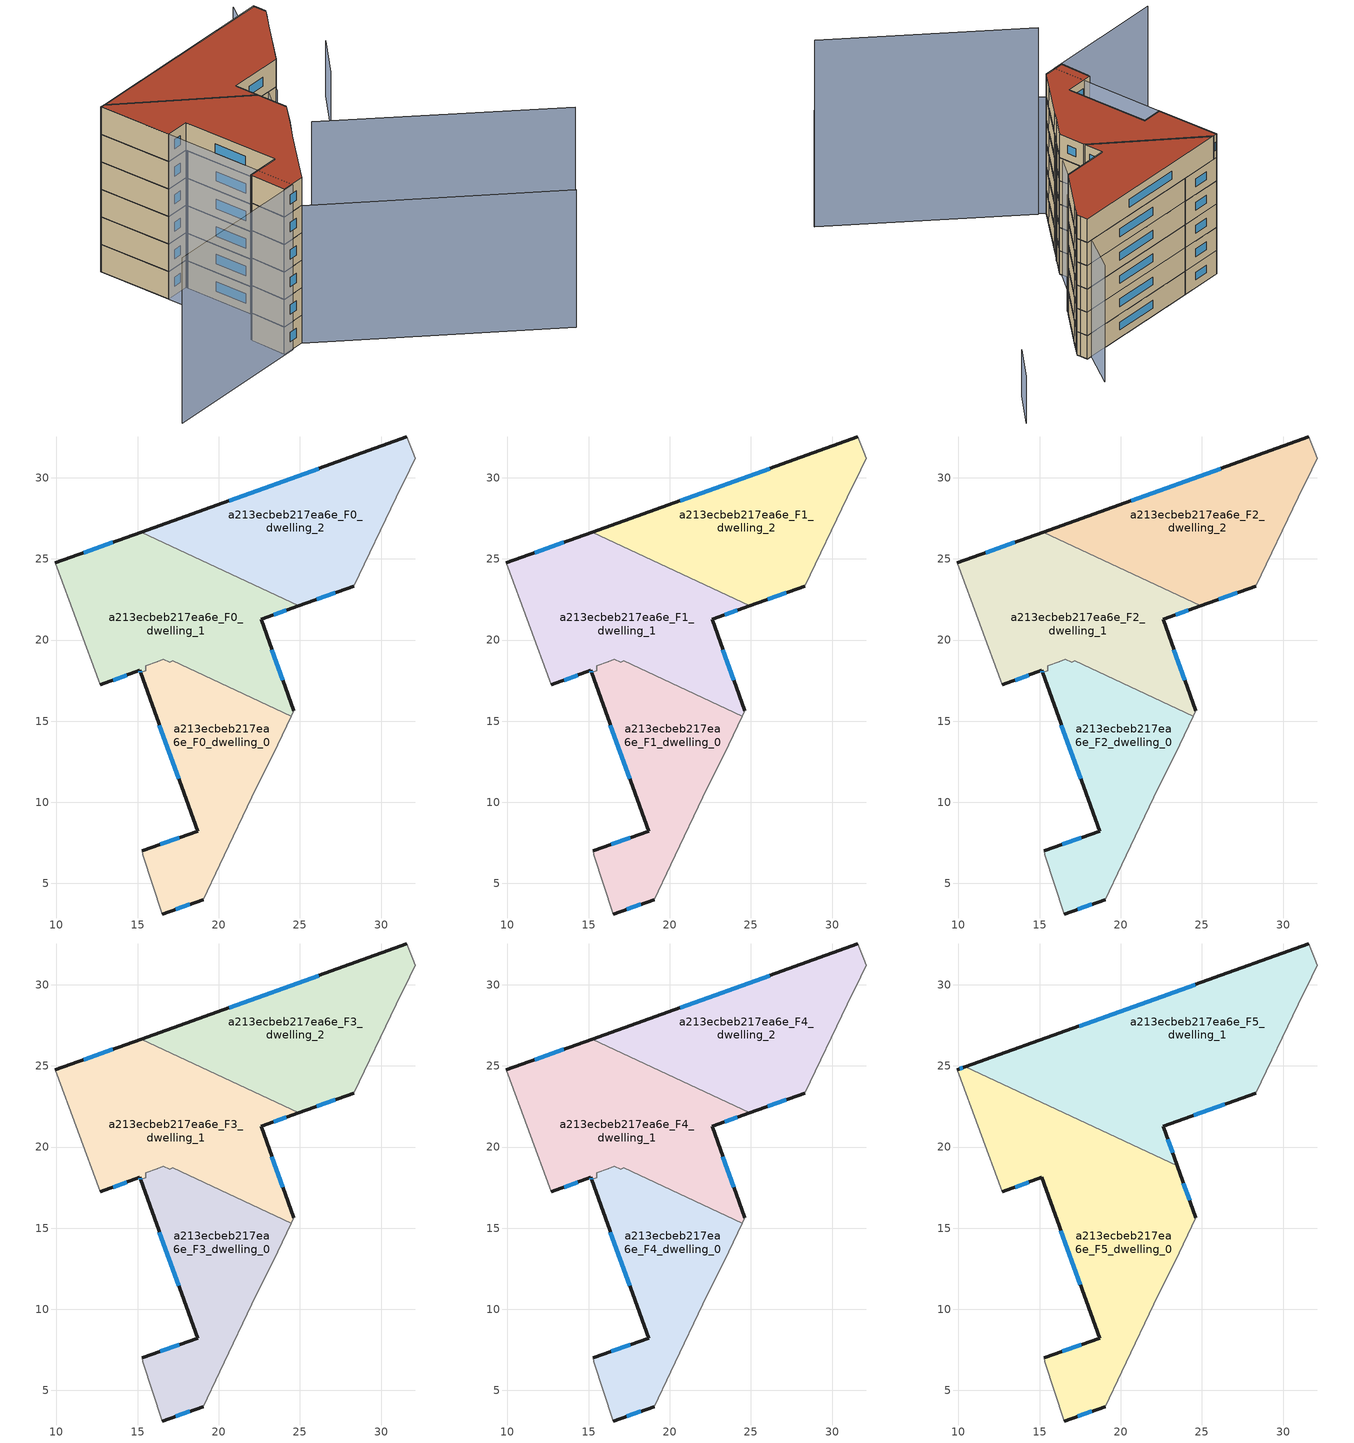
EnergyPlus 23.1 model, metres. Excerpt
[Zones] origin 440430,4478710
a213ecbeb217ea6e_F0_dwelling_0
 floor ground (EU_floor_Construction): 20.06,6.16 22.32,10.91 23.35,12.96 24.46,15.31 17.17,18.71 16.98,18.64 16.59,18.82 16.2,18.67 15.58,18.44 15.51,18.41 15.5,18.1 15.32,18.03 15.18,17.98 18.7,8.21 15.27,7.01 15.31,6.75 16.53,3.12 19.05,4 z0
 wall outside (EU_wall_Construction): 19.05,4 16.53,3.12 / 15.27,7.01 18.7,8.21 15.18,17.98 z0:3; 16.2,18.67,3 16.2,18.67,0 16.2,18.68,0
 wall adiabatic (EU_wall_Construction): 24.46,15.31 23.35,12.96 22.32,10.91 20.06,6.16 19.05,4 / 16.53,3.12 15.31,6.75 15.27,7.01 z0:3
 wall to a213ecbeb217ea6e_F0_dwelling_1 (EU_wall_Construction): 15.18,17.98 15.32,18.03 15.5,18.1 15.51,18.41 16.2,18.67 / 16.2,18.68 16.59,18.82 16.98,18.64 17.17,18.71 24.46,15.31 z0:3
 window (EU_Window_Construction): 18.21,3.71 17.36,3.41 / 16.41,7.41 17.56,7.82 / 17.53,11.45 16.35,14.74 z0.99:2.01
a213ecbeb217ea6e_F0_dwelling_1
 floor ground (EU_floor_Construction): 24.62,15.65 22.61,21.27 24.94,22.11 15.21,26.65 9.93,24.76 12.7,17.23 15.13,18.12 15.18,17.98 15.32,18.03 15.4,18.06 15.5,18.1 15.5,18.41 15.58,18.44 16.2,18.68 16.59,18.82 16.98,18.64 17.17,18.71 24.46,15.31 z0
 wall outside (EU_wall_Construction): 15.18,17.98 15.13,18.12 12.7,17.23 / 9.93,24.76 15.21,26.65 / 24.94,22.11 22.61,21.27 24.62,15.65 z0:3
 wall adiabatic (EU_wall_Construction): 12.7,17.23 9.93,24.76 / 24.62,15.65 24.46,15.31 z0:3
 wall to a213ecbeb217ea6e_F0_dwelling_2 (EU_wall_Construction): 15.21,26.65 24.94,22.11 z0:3
 window (EU_Window_Construction): 15.16,18.03 15.15,18.08 / 14.32,17.83 13.5,17.53 / 11.68,25.38 13.46,26.02 / 24.16,21.83 23.38,21.55 / 23.28,19.41 23.96,17.51 z0.99:2.01
a213ecbeb217ea6e_F0_dwelling_2
 floor ground (EU_floor_Construction): 28.31,23.32 30.94,28.79 31.78,30.5 32.11,31.19 31.94,31.59 31.6,32.51 15.21,26.65 24.94,22.11 z0
 wall outside (EU_wall_Construction): 28.31,23.32 24.94,22.11 / 15.21,26.65 31.6,32.51 z0:3
 wall adiabatic (EU_wall_Construction): 31.6,32.51 31.94,31.59 32.11,31.19 31.78,30.5 30.94,28.79 28.31,23.32 z0:3
 window (EU_Window_Construction): 27.19,22.92 26.05,22.51 / 20.64,28.59 26.17,30.57 z0.99:2.01
a213ecbeb217ea6e_F1_dwelling_0
 floor to a213ecbeb217ea6e_F0_dwelling_0 (EU_floor_Construction): 20.06,6.16 22.32,10.91 23.35,12.96 24.46,15.31 17.17,18.71 16.98,18.64 16.59,18.82 16.2,18.67 15.6,18.45 15.51,18.41 15.5,18.1 15.4,18.06 15.32,18.03 15.18,17.98 18.7,8.21 15.27,7.01 15.31,6.75 16.53,3.12 19.05,4 z3
 wall outside (EU_wall_Construction): 19.05,4 16.53,3.12 / 15.27,7.01 18.7,8.21 15.18,17.98 z3:6; 16.2,18.67,6 16.2,18.67,3 16.2,18.68,3
 wall adiabatic (EU_wall_Construction): 24.46,15.31 23.35,12.96 22.32,10.91 20.06,6.16 19.05,4 / 16.53,3.12 15.31,6.75 15.27,7.01 z3:6
 wall to a213ecbeb217ea6e_F1_dwelling_1 (EU_wall_Construction): 15.18,17.98 15.32,18.03 15.5,18.1 15.51,18.41 16.2,18.67 / 16.2,18.68 16.59,18.82 16.98,18.64 17.17,18.71 24.46,15.31 z3:6
 window (EU_Window_Construction): 18.21,3.71 17.36,3.41 / 16.41,7.41 17.56,7.82 / 17.53,11.45 16.35,14.74 z3.99:5.01
a213ecbeb217ea6e_F1_dwelling_1
 floor to a213ecbeb217ea6e_F0_dwelling_1 (EU_floor_Construction): 24.62,15.65 22.61,21.27 24.94,22.11 15.21,26.65 9.93,24.76 12.7,17.23 15.13,18.12 15.18,17.98 15.32,18.03 15.4,18.06 15.5,18.1 15.5,18.41 15.58,18.44 16.2,18.68 16.59,18.82 16.98,18.64 17.17,18.71 24.46,15.31 z3
 wall outside (EU_wall_Construction): 15.18,17.98 15.13,18.12 12.7,17.23 / 9.93,24.76 15.21,26.65 / 24.94,22.11 22.61,21.27 24.62,15.65 z3:6
 wall adiabatic (EU_wall_Construction): 12.7,17.23 9.93,24.76 / 24.62,15.65 24.46,15.31 z3:6
 wall to a213ecbeb217ea6e_F1_dwelling_2 (EU_wall_Construction): 15.21,26.65 24.94,22.11 z3:6
 window (EU_Window_Construction): 15.16,18.03 15.15,18.08 / 14.32,17.83 13.5,17.53 / 11.68,25.38 13.46,26.02 / 24.16,21.83 23.38,21.55 / 23.28,19.41 23.96,17.51 z3.99:5.01
a213ecbeb217ea6e_F1_dwelling_2
 floor to a213ecbeb217ea6e_F0_dwelling_2 (EU_floor_Construction): 28.31,23.32 30.94,28.79 31.78,30.5 32.11,31.19 31.94,31.59 31.6,32.51 15.21,26.65 24.94,22.11 z3
 wall outside (EU_wall_Construction): 28.31,23.32 24.94,22.11 / 15.21,26.65 31.6,32.51 z3:6
 wall adiabatic (EU_wall_Construction): 31.6,32.51 31.94,31.59 32.11,31.19 31.78,30.5 30.94,28.79 28.31,23.32 z3:6
 window (EU_Window_Construction): 27.19,22.92 26.05,22.51 / 20.64,28.59 26.17,30.57 z3.99:5.01
a213ecbeb217ea6e_F2_dwelling_0
 floor to a213ecbeb217ea6e_F1_dwelling_0 (EU_floor_Construction): 20.06,6.16 22.32,10.91 23.35,12.96 24.46,15.31 17.17,18.71 16.98,18.64 16.59,18.82 16.2,18.67 15.6,18.45 15.51,18.41 15.5,18.1 15.4,18.06 15.32,18.03 15.18,17.98 18.7,8.21 15.27,7.01 15.31,6.75 16.53,3.12 19.05,4 z6
 wall outside (EU_wall_Construction): 19.05,4 16.53,3.12 / 15.27,7.01 18.7,8.21 15.18,17.98 z6:9; 16.2,18.67,9 16.2,18.67,6 16.2,18.68,6
 wall adiabatic (EU_wall_Construction): 24.46,15.31 23.35,12.96 22.32,10.91 20.06,6.16 19.05,4 / 16.53,3.12 15.31,6.75 15.27,7.01 z6:9
 wall to a213ecbeb217ea6e_F2_dwelling_1 (EU_wall_Construction): 15.18,17.98 15.32,18.03 15.5,18.1 15.51,18.41 16.2,18.67 / 16.2,18.68 16.59,18.82 16.98,18.64 17.17,18.71 24.46,15.31 z6:9
 window (EU_Window_Construction): 18.21,3.71 17.36,3.41 / 16.41,7.41 17.56,7.82 / 17.53,11.45 16.35,14.74 z6.99:8.01
a213ecbeb217ea6e_F2_dwelling_1
 floor to a213ecbeb217ea6e_F1_dwelling_1 (EU_floor_Construction): 24.62,15.65 22.61,21.27 24.94,22.11 15.21,26.65 9.93,24.76 12.7,17.23 15.13,18.12 15.18,17.98 15.32,18.03 15.4,18.06 15.5,18.1 15.5,18.41 15.58,18.44 16.2,18.68 16.59,18.82 16.98,18.64 17.17,18.71 24.46,15.31 z6
 wall outside (EU_wall_Construction): 15.18,17.98 15.13,18.12 12.7,17.23 / 9.93,24.76 15.21,26.65 / 24.94,22.11 22.61,21.27 24.62,15.65 z6:9
 wall adiabatic (EU_wall_Construction): 12.7,17.23 9.93,24.76 / 24.62,15.65 24.46,15.31 z6:9
 wall to a213ecbeb217ea6e_F2_dwelling_2 (EU_wall_Construction): 15.21,26.65 24.94,22.11 z6:9
 window (EU_Window_Construction): 15.16,18.03 15.15,18.08 / 14.32,17.83 13.5,17.53 / 11.68,25.38 13.46,26.02 / 24.16,21.83 23.38,21.55 / 23.28,19.41 23.96,17.51 z6.99:8.01
a213ecbeb217ea6e_F2_dwelling_2
 floor to a213ecbeb217ea6e_F1_dwelling_2 (EU_floor_Construction): 28.31,23.32 30.94,28.79 31.78,30.5 32.11,31.19 31.94,31.59 31.6,32.51 15.21,26.65 24.94,22.11 z6
 wall outside (EU_wall_Construction): 28.31,23.32 24.94,22.11 / 15.21,26.65 31.6,32.51 z6:9
 wall adiabatic (EU_wall_Construction): 31.6,32.51 31.94,31.59 32.11,31.19 31.78,30.5 30.94,28.79 28.31,23.32 z6:9
 window (EU_Window_Construction): 27.19,22.92 26.05,22.51 / 20.64,28.59 26.17,30.57 z6.99:8.01
a213ecbeb217ea6e_F3_dwelling_0
 floor to a213ecbeb217ea6e_F2_dwelling_0 (EU_floor_Construction): 20.06,6.16 22.32,10.91 23.35,12.96 24.46,15.31 17.17,18.71 16.98,18.64 16.59,18.82 16.2,18.67 15.6,18.45 15.51,18.41 15.5,18.1 15.4,18.06 15.32,18.03 15.18,17.98 18.7,8.21 15.27,7.01 15.31,6.75 16.53,3.12 19.05,4 z9
 wall outside (EU_wall_Construction): 19.05,4 16.53,3.12 / 15.27,7.01 18.7,8.21 15.18,17.98 z9:12; 16.2,18.67,12 16.2,18.67,9 16.2,18.68,9
 wall adiabatic (EU_wall_Construction): 24.46,15.31 23.35,12.96 22.32,10.91 20.06,6.16 19.05,4 / 16.53,3.12 15.31,6.75 15.27,7.01 z9:12
 wall to a213ecbeb217ea6e_F3_dwelling_1 (EU_wall_Construction): 15.18,17.98 15.32,18.03 15.5,18.1 15.51,18.41 16.2,18.67 / 16.2,18.68 16.59,18.82 16.98,18.64 17.17,18.71 24.46,15.31 z9:12
 window (EU_Window_Construction): 18.21,3.71 17.36,3.41 / 16.41,7.41 17.56,7.82 / 17.53,11.45 16.35,14.74 z9.99:11.01
a213ecbeb217ea6e_F3_dwelling_1
 floor to a213ecbeb217ea6e_F2_dwelling_1 (EU_floor_Construction): 24.62,15.65 22.61,21.27 24.94,22.11 15.21,26.65 9.93,24.76 12.7,17.23 15.13,18.12 15.18,17.98 15.32,18.03 15.4,18.06 15.5,18.1 15.5,18.41 15.58,18.44 16.2,18.68 16.59,18.82 16.98,18.64 17.17,18.71 24.46,15.31 z9
 wall outside (EU_wall_Construction): 15.18,17.98 15.13,18.12 12.7,17.23 / 9.93,24.76 15.21,26.65 / 24.94,22.11 22.61,21.27 24.62,15.65 z9:12
 wall adiabatic (EU_wall_Construction): 12.7,17.23 9.93,24.76 / 24.62,15.65 24.46,15.31 z9:12
 wall to a213ecbeb217ea6e_F3_dwelling_2 (EU_wall_Construction): 15.21,26.65 24.94,22.11 z9:12
 window (EU_Window_Construction): 15.16,18.03 15.15,18.08 / 14.32,17.83 13.5,17.53 / 11.68,25.38 13.46,26.02 / 24.16,21.83 23.38,21.55 / 23.28,19.41 23.96,17.51 z9.99:11.01
a213ecbeb217ea6e_F3_dwelling_2
 floor to a213ecbeb217ea6e_F2_dwelling_2 (EU_floor_Construction): 28.31,23.32 30.94,28.79 31.78,30.5 32.11,31.19 31.94,31.59 31.6,32.51 15.21,26.65 24.94,22.11 z9
 wall outside (EU_wall_Construction): 28.31,23.32 24.94,22.11 / 15.21,26.65 31.6,32.51 z9:12
 wall adiabatic (EU_wall_Construction): 31.6,32.51 31.94,31.59 32.11,31.19 31.78,30.5 30.94,28.79 28.31,23.32 z9:12
 window (EU_Window_Construction): 27.19,22.92 26.05,22.51 / 20.64,28.59 26.17,30.57 z9.99:11.01
a213ecbeb217ea6e_F4_dwelling_0
 floor to a213ecbeb217ea6e_F3_dwelling_0 (EU_floor_Construction): 20.06,6.16 22.32,10.91 23.35,12.96 24.46,15.31 17.17,18.71 16.98,18.64 16.59,18.82 16.2,18.67 15.6,18.45 15.51,18.41 15.5,18.1 15.4,18.06 15.32,18.03 15.18,17.98 18.7,8.21 15.27,7.01 15.31,6.75 16.53,3.12 19.05,4 z12
 wall outside (EU_wall_Construction): 19.05,4 16.53,3.12 / 15.27,7.01 18.7,8.21 15.18,17.98 z12:15; 16.2,18.67,15 16.2,18.67,12 16.2,18.68,12
 wall adiabatic (EU_wall_Construction): 24.46,15.31 23.35,12.96 22.32,10.91 20.06,6.16 19.05,4 / 16.53,3.12 15.31,6.75 15.27,7.01 z12:15
 wall to a213ecbeb217ea6e_F4_dwelling_1 (EU_wall_Construction): 15.18,17.98 15.32,18.03 15.5,18.1 15.51,18.41 16.2,18.67 / 16.2,18.68 16.59,18.82 16.98,18.64 17.17,18.71 24.46,15.31 z12:15
 window (EU_Window_Construction): 18.21,3.71 17.36,3.41 / 16.41,7.41 17.56,7.82 / 17.53,11.45 16.35,14.74 z12.99:14.01
a213ecbeb217ea6e_F4_dwelling_1
 floor to a213ecbeb217ea6e_F3_dwelling_1 (EU_floor_Construction): 24.62,15.65 22.61,21.27 24.94,22.11 15.21,26.65 9.93,24.76 12.7,17.23 15.13,18.12 15.18,17.98 15.32,18.03 15.4,18.06 15.5,18.1 15.5,18.41 15.58,18.44 16.2,18.68 16.59,18.82 16.98,18.64 17.17,18.71 24.46,15.31 z12
 wall outside (EU_wall_Construction): 15.18,17.98 15.13,18.12 12.7,17.23 / 9.93,24.76 15.21,26.65 / 24.94,22.11 22.61,21.27 24.62,15.65 z12:15
 wall adiabatic (EU_wall_Construction): 12.7,17.23 9.93,24.76 / 24.62,15.65 24.46,15.31 z12:15
 wall to a213ecbeb217ea6e_F4_dwelling_2 (EU_wall_Construction): 15.21,26.65 24.94,22.11 z12:15
 window (EU_Window_Construction): 15.16,18.03 15.15,18.08 / 14.32,17.83 13.5,17.53 / 11.68,25.38 13.46,26.02 / 24.16,21.83 23.38,21.55 / 23.28,19.41 23.96,17.51 z12.99:14.01
a213ecbeb217ea6e_F4_dwelling_2
 floor to a213ecbeb217ea6e_F3_dwelling_2 (EU_floor_Construction): 28.31,23.32 30.94,28.79 31.78,30.5 32.11,31.19 31.94,31.59 31.6,32.51 15.21,26.65 24.94,22.11 z12
 wall outside (EU_wall_Construction): 28.31,23.32 24.94,22.11 / 15.21,26.65 31.6,32.51 z12:15
 wall adiabatic (EU_wall_Construction): 31.6,32.51 31.94,31.59 32.11,31.19 31.78,30.5 30.94,28.79 28.31,23.32 z12:15
 window (EU_Window_Construction): 27.19,22.92 26.05,22.51 / 20.64,28.59 26.17,30.57 z12.99:14.01
a213ecbeb217ea6e_F5_dwelling_0
 floor to a213ecbeb217ea6e_F4_dwelling_0 (EU_floor_Construction): 20.06,6.16 22.32,10.91 23.35,12.96 24.46,15.31 17.17,18.71 16.98,18.64 16.59,18.82 16.2,18.67 15.6,18.45 15.51,18.41 15.5,18.1 15.4,18.06 15.32,18.03 15.18,17.98 18.7,8.21 15.27,7.01 15.31,6.75 16.53,3.12 19.05,4 z15
 floor to a213ecbeb217ea6e_F4_dwelling_1 (EU_floor_Construction): 24.46,15.31 24.62,15.65 23.48,18.84 10.42,24.93 9.93,24.76 12.7,17.23 15.13,18.12 15.18,17.98 15.32,18.03 15.4,18.06 15.5,18.1 15.5,18.41 15.58,18.44 16.2,18.68 16.59,18.82 16.98,18.64 17.17,18.71 z15
 wall outside (EU_wall_Construction): 19.05,4 16.53,3.12 / 15.27,7.01 18.7,8.21 15.13,18.12 12.7,17.23 / 9.93,24.76 10.42,24.93 / 23.48,18.84 24.62,15.65 z15:18
 wall adiabatic (EU_wall_Construction): 16.53,3.12 15.31,6.75 15.27,7.01 / 12.7,17.23 9.93,24.76 / 24.62,15.65 23.35,12.96 22.32,10.91 20.06,6.16 19.05,4 z15:18
 wall to a213ecbeb217ea6e_F5_dwelling_1 (EU_wall_Construction): 10.42,24.93 23.48,18.84 z15:18
 window (EU_Window_Construction): 18.21,3.71 17.36,3.41 / 16.41,7.41 17.56,7.82 / 17.52,11.5 16.31,14.84 / 14.32,17.83 13.5,17.53 / 10.09,24.82 10.25,24.87 / 23.86,17.78 24.25,16.71 z15.99:17.01
 roof outside (EU_roof_Construction): 23.48,18.84 24.62,15.65 23.35,12.96 22.32,10.91 20.06,6.16 19.05,4 16.53,3.12 15.31,6.75 15.27,7.01 18.7,8.21 15.13,18.12 12.7,17.23 9.93,24.76 10.42,24.93 z18
a213ecbeb217ea6e_F5_dwelling_1
 floor to a213ecbeb217ea6e_F4_dwelling_1 (EU_floor_Construction): 23.48,18.84 22.61,21.27 24.94,22.11 15.21,26.65 10.42,24.93 z15
 floor to a213ecbeb217ea6e_F4_dwelling_2 (EU_floor_Construction): 28.31,23.32 30.94,28.79 31.78,30.5 32.11,31.19 31.94,31.59 31.6,32.51 15.21,26.65 24.94,22.11 z15
 wall outside (EU_wall_Construction): 28.31,23.32 22.61,21.27 23.48,18.84 / 10.42,24.93 31.6,32.51 z15:18
 wall adiabatic (EU_wall_Construction): 31.6,32.51 31.94,31.59 32.11,31.19 31.78,30.5 30.94,28.79 28.31,23.32 z15:18
 window (EU_Window_Construction): 26.42,22.64 24.5,21.95 / 22.9,20.46 23.19,19.64 / 17.44,27.45 24.58,30 z15.99:17.01
 roof outside (EU_roof_Construction): 31.6,32.51 31.94,31.59 32.11,31.19 31.78,30.5 30.94,28.79 28.31,23.32 22.61,21.27 23.48,18.84 10.42,24.93 z18
shading: 19.89,3.66 42.12,-7.17 z0:24; 9.98,24.78 17.68,3.43 / 17.68,3.43 1.96,-2.24 z0:18; 42.17,-7.22 18.98,3.98 / 18.98,3.98 24.21,14.81 / 23.34,12.94 28.02,24.99 / 28.06,22.75 32.51,37.55 z0:15; 41.88,35.38 44.5,40.41 z0:6
[Building]
EU S2 Campaign: North Axis=0; Terrain=City; Solar Distribution=FullExterior
[Site:Location]
Madrid: Latitude=40.5; Longitude=-3.5; Time Zone=1; Elevation=609
[SizingPeriod:WeatherFileDays]
AnnualSizingPeriod: Begin Month=1; Begin Day of Month=1; End Month=12; End Day of Month=31; Day of Week for Start Day=Monday; Use Weather File Daylight Saving Period=No; Use Weather File Rain and Snow Indicators=No
[MATERIAL]
EU_InternalMass_Material: Roughness=MediumRough; Thickness=0.1; Conductivity=1; Density=1800; Specific Heat=900; Thermal Absorptance=0.9; Solar Absorptance=0.7; Visible Absorptance=0.7
[MATERIAL:NOMASS] Roughness=MediumRough; Thermal Absorptance=0.9; Solar Absorptance=0.7; Visible Absorptance=0.7
Name | Thermal Resistance
EU_wall_NoMass | 0.609216
EU_roof_NoMass | 0.513268
EU_floor_NoMass | 0.568163
[WINDOWMATERIAL:SIMPLEGLAZINGSYSTEM]
EU_Window_SimpleGlazing: UFactor=5.50606; Solar Heat Gain Coefficient=0.85; Visible Transmittance=0.85
[CONSTRUCTION]
EU_wall_Construction: EU_wall_NoMass
EU_roof_Construction: EU_roof_NoMass
EU_floor_Construction: EU_floor_NoMass
EU_InternalMass_Construction: EU_InternalMass_Material
EU_Window_Construction: EU_Window_SimpleGlazing
[ZONE] Type=1; Multiplier=1; Ceiling Height=autocalculate; Floor Area=autocalculate; Part of Total Floor Area=Yes
Name | Volume
a213ecbeb217ea6e_F0_dwelling_0; a213ecbeb217ea6e_F1_dwelling_0; a213ecbeb217ea6e_F2_dwelling_0; a213ecbeb217ea6e_F3_dwelling_0; a213ecbeb217ea6e_F4_dwelling_0 | 219.891
a213ecbeb217ea6e_F5_dwelling_0 | 376.573
a213ecbeb217ea6e_F0_dwelling_1; a213ecbeb217ea6e_F1_dwelling_1; a213ecbeb217ea6e_F2_dwelling_1; a213ecbeb217ea6e_F3_dwelling_1; a213ecbeb217ea6e_F4_dwelling_1 | 282.203
a213ecbeb217ea6e_F5_dwelling_1 | 376.57
a213ecbeb217ea6e_F0_dwelling_2 | 251.056
a213ecbeb217ea6e_F1_dwelling_2; a213ecbeb217ea6e_F2_dwelling_2; a213ecbeb217ea6e_F3_dwelling_2; a213ecbeb217ea6e_F4_dwelling_2 | 251.055
[INTERNALMASS] Construction=EU_InternalMass_Construction
Name | Zone or ZoneList | Surface Area
a213ecbeb217ea6e_F0_dwelling_0_EU_InternalMass | a213ecbeb217ea6e_F0_dwelling_0 | 73.298
a213ecbeb217ea6e_F0_dwelling_1_EU_InternalMass | a213ecbeb217ea6e_F0_dwelling_1 | 94.0712
a213ecbeb217ea6e_F0_dwelling_2_EU_InternalMass | a213ecbeb217ea6e_F0_dwelling_2 | 83.6851
a213ecbeb217ea6e_F1_dwelling_0_EU_InternalMass | a213ecbeb217ea6e_F1_dwelling_0 | 73.298
a213ecbeb217ea6e_F1_dwelling_1_EU_InternalMass | a213ecbeb217ea6e_F1_dwelling_1 | 94.0712
a213ecbeb217ea6e_F1_dwelling_2_EU_InternalMass | a213ecbeb217ea6e_F1_dwelling_2 | 83.6851
a213ecbeb217ea6e_F2_dwelling_0_EU_InternalMass | a213ecbeb217ea6e_F2_dwelling_0 | 73.298
a213ecbeb217ea6e_F2_dwelling_1_EU_InternalMass | a213ecbeb217ea6e_F2_dwelling_1 | 94.0712
a213ecbeb217ea6e_F2_dwelling_2_EU_InternalMass | a213ecbeb217ea6e_F2_dwelling_2 | 83.6851
a213ecbeb217ea6e_F3_dwelling_0_EU_InternalMass | a213ecbeb217ea6e_F3_dwelling_0 | 73.298
a213ecbeb217ea6e_F3_dwelling_1_EU_InternalMass | a213ecbeb217ea6e_F3_dwelling_1 | 94.0712
a213ecbeb217ea6e_F3_dwelling_2_EU_InternalMass | a213ecbeb217ea6e_F3_dwelling_2 | 83.6851
a213ecbeb217ea6e_F4_dwelling_0_EU_InternalMass | a213ecbeb217ea6e_F4_dwelling_0 | 73.298
a213ecbeb217ea6e_F4_dwelling_1_EU_InternalMass | a213ecbeb217ea6e_F4_dwelling_1 | 94.0712
a213ecbeb217ea6e_F4_dwelling_2_EU_InternalMass | a213ecbeb217ea6e_F4_dwelling_2 | 83.6851
a213ecbeb217ea6e_F5_dwelling_0_EU_InternalMass | a213ecbeb217ea6e_F5_dwelling_0 | 125.53
a213ecbeb217ea6e_F5_dwelling_1_EU_InternalMass | a213ecbeb217ea6e_F5_dwelling_1 | 125.524
[OTHEREQUIPMENT] Fuel Type=Electricity; Design Level Calculation Method=Watts/Area; Power per Zone Floor Area=1; Fraction Latent=0; Fraction Radiant=0; Fraction Lost=0; Carbon Dioxide Generation Rate=0; EndUse Subcategory=EU_Step8_InternalGains
Name | Zone or ZoneList or Space or SpaceList | Schedule
EU_Step8_InternalGain_a213ecbeb217ea6e_F0_dwelling_0_f000 | a213ecbeb217ea6e_F0_dwelling_0 | EU_Step8_GainSchedule_a213ecbeb217ea6e_F0_dwelling_0_f000
EU_Step8_InternalGain_a213ecbeb217ea6e_F0_dwelling_1_f000 | a213ecbeb217ea6e_F0_dwelling_1 | EU_Step8_GainSchedule_a213ecbeb217ea6e_F0_dwelling_1_f000
EU_Step8_InternalGain_a213ecbeb217ea6e_F0_dwelling_2_f000 | a213ecbeb217ea6e_F0_dwelling_2 | EU_Step8_GainSchedule_a213ecbeb217ea6e_F0_dwelling_2_f000
EU_Step8_InternalGain_a213ecbeb217ea6e_F1_dwelling_0_f000 | a213ecbeb217ea6e_F1_dwelling_0 | EU_Step8_GainSchedule_a213ecbeb217ea6e_F1_dwelling_0_f000
EU_Step8_InternalGain_a213ecbeb217ea6e_F1_dwelling_1_f000 | a213ecbeb217ea6e_F1_dwelling_1 | EU_Step8_GainSchedule_a213ecbeb217ea6e_F1_dwelling_1_f000
EU_Step8_InternalGain_a213ecbeb217ea6e_F1_dwelling_2_f000 | a213ecbeb217ea6e_F1_dwelling_2 | EU_Step8_GainSchedule_a213ecbeb217ea6e_F1_dwelling_2_f000
EU_Step8_InternalGain_a213ecbeb217ea6e_F2_dwelling_0_f000 | a213ecbeb217ea6e_F2_dwelling_0 | EU_Step8_GainSchedule_a213ecbeb217ea6e_F2_dwelling_0_f000
EU_Step8_InternalGain_a213ecbeb217ea6e_F2_dwelling_1_f000 | a213ecbeb217ea6e_F2_dwelling_1 | EU_Step8_GainSchedule_a213ecbeb217ea6e_F2_dwelling_1_f000
EU_Step8_InternalGain_a213ecbeb217ea6e_F2_dwelling_2_f000 | a213ecbeb217ea6e_F2_dwelling_2 | EU_Step8_GainSchedule_a213ecbeb217ea6e_F2_dwelling_2_f000
EU_Step8_InternalGain_a213ecbeb217ea6e_F3_dwelling_0_f000 | a213ecbeb217ea6e_F3_dwelling_0 | EU_Step8_GainSchedule_a213ecbeb217ea6e_F3_dwelling_0_f000
EU_Step8_InternalGain_a213ecbeb217ea6e_F3_dwelling_1_f000 | a213ecbeb217ea6e_F3_dwelling_1 | EU_Step8_GainSchedule_a213ecbeb217ea6e_F3_dwelling_1_f000
EU_Step8_InternalGain_a213ecbeb217ea6e_F3_dwelling_2_f000 | a213ecbeb217ea6e_F3_dwelling_2 | EU_Step8_GainSchedule_a213ecbeb217ea6e_F3_dwelling_2_f000
EU_Step8_InternalGain_a213ecbeb217ea6e_F4_dwelling_0_f000 | a213ecbeb217ea6e_F4_dwelling_0 | EU_Step8_GainSchedule_a213ecbeb217ea6e_F4_dwelling_0_f000
EU_Step8_InternalGain_a213ecbeb217ea6e_F4_dwelling_1_f000 | a213ecbeb217ea6e_F4_dwelling_1 | EU_Step8_GainSchedule_a213ecbeb217ea6e_F4_dwelling_1_f000
EU_Step8_InternalGain_a213ecbeb217ea6e_F4_dwelling_2_f000 | a213ecbeb217ea6e_F4_dwelling_2 | EU_Step8_GainSchedule_a213ecbeb217ea6e_F4_dwelling_2_f000
EU_Step8_InternalGain_a213ecbeb217ea6e_F5_dwelling_0_f000 | a213ecbeb217ea6e_F5_dwelling_0 | EU_Step8_GainSchedule_a213ecbeb217ea6e_F5_dwelling_0_f000
EU_Step8_InternalGain_a213ecbeb217ea6e_F5_dwelling_1_f000 | a213ecbeb217ea6e_F5_dwelling_1 | EU_Step8_GainSchedule_a213ecbeb217ea6e_F5_dwelling_1_f000
[ZONEVENTILATION:DESIGNFLOWRATE] Schedule=EU_AlwaysOn; Design Flow Rate Calculation Method=AirChanges/Hour; Air Changes per Hour=0.752966; Ventilation Type=Natural; Fan Pressure Rise=0; Fan Total Efficiency=1; Constant Term Coefficient=1; Temperature Term Coefficient=0; Velocity Term Coefficient=0; Velocity Squared Term Coefficient=0; Minimum Indoor Temperature=-100; Maximum Indoor Temperature=100; Delta Temperature=-100; Minimum Outdoor Temperature=-100; Maximum Outdoor Temperature=100; Maximum Wind Speed=40
Name | Zone or ZoneList or Space or SpaceList
EU_ConstantAir_a213ecbeb217ea6e_F0_dwelling_0 | a213ecbeb217ea6e_F0_dwelling_0
EU_ConstantAir_a213ecbeb217ea6e_F0_dwelling_1 | a213ecbeb217ea6e_F0_dwelling_1
EU_ConstantAir_a213ecbeb217ea6e_F0_dwelling_2 | a213ecbeb217ea6e_F0_dwelling_2
EU_ConstantAir_a213ecbeb217ea6e_F1_dwelling_0 | a213ecbeb217ea6e_F1_dwelling_0
EU_ConstantAir_a213ecbeb217ea6e_F1_dwelling_1 | a213ecbeb217ea6e_F1_dwelling_1
EU_ConstantAir_a213ecbeb217ea6e_F1_dwelling_2 | a213ecbeb217ea6e_F1_dwelling_2
EU_ConstantAir_a213ecbeb217ea6e_F2_dwelling_0 | a213ecbeb217ea6e_F2_dwelling_0
EU_ConstantAir_a213ecbeb217ea6e_F2_dwelling_1 | a213ecbeb217ea6e_F2_dwelling_1
EU_ConstantAir_a213ecbeb217ea6e_F2_dwelling_2 | a213ecbeb217ea6e_F2_dwelling_2
EU_ConstantAir_a213ecbeb217ea6e_F3_dwelling_0 | a213ecbeb217ea6e_F3_dwelling_0
EU_ConstantAir_a213ecbeb217ea6e_F3_dwelling_1 | a213ecbeb217ea6e_F3_dwelling_1
EU_ConstantAir_a213ecbeb217ea6e_F3_dwelling_2 | a213ecbeb217ea6e_F3_dwelling_2
EU_ConstantAir_a213ecbeb217ea6e_F4_dwelling_0 | a213ecbeb217ea6e_F4_dwelling_0
EU_ConstantAir_a213ecbeb217ea6e_F4_dwelling_1 | a213ecbeb217ea6e_F4_dwelling_1
EU_ConstantAir_a213ecbeb217ea6e_F4_dwelling_2 | a213ecbeb217ea6e_F4_dwelling_2
EU_ConstantAir_a213ecbeb217ea6e_F5_dwelling_0 | a213ecbeb217ea6e_F5_dwelling_0
EU_ConstantAir_a213ecbeb217ea6e_F5_dwelling_1 | a213ecbeb217ea6e_F5_dwelling_1
[HVACTEMPLATE:THERMOSTAT] Constant Heating Setpoint=20; Constant Cooling Setpoint=50
EU_HeatOnly_a213ecbeb217ea6e_F0_dwelling_0; EU_HeatOnly_a213ecbeb217ea6e_F0_dwelling_1; EU_HeatOnly_a213ecbeb217ea6e_F0_dwelling_2; EU_HeatOnly_a213ecbeb217ea6e_F1_dwelling_0; EU_HeatOnly_a213ecbeb217ea6e_F1_dwelling_1; EU_HeatOnly_a213ecbeb217ea6e_F1_dwelling_2; EU_HeatOnly_a213ecbeb217ea6e_F2_dwelling_0; EU_HeatOnly_a213ecbeb217ea6e_F2_dwelling_1; EU_HeatOnly_a213ecbeb217ea6e_F2_dwelling_2; EU_HeatOnly_a213ecbeb217ea6e_F3_dwelling_0; EU_HeatOnly_a213ecbeb217ea6e_F3_dwelling_1; EU_HeatOnly_a213ecbeb217ea6e_F3_dwelling_2; EU_HeatOnly_a213ecbeb217ea6e_F4_dwelling_0; EU_HeatOnly_a213ecbeb217ea6e_F4_dwelling_1; EU_HeatOnly_a213ecbeb217ea6e_F4_dwelling_2; EU_HeatOnly_a213ecbeb217ea6e_F5_dwelling_0; EU_HeatOnly_a213ecbeb217ea6e_F5_dwelling_1
[HVACTEMPLATE:ZONE:IDEALLOADSAIRSYSTEM] System Availability Schedule=EU_AlwaysOn; Maximum Heating Supply Air Temperature=50; Minimum Cooling Supply Air Temperature=13; Maximum Heating Supply Air Humidity Ratio=0.0156; Minimum Cooling Supply Air Humidity Ratio=0.0077; Heating Limit=NoLimit; Cooling Limit=NoLimit; Heating Availability Schedule=EU_AlwaysOn; Cooling Availability Schedule=EU_CoolingOff; Dehumidification Control Type=ConstantSensibleHeatRatio; Cooling Sensible Heat Ratio=0.7; Dehumidification Setpoint=60; Humidification Control Type=None; Humidification Setpoint=30; Outdoor Air Method=None; Outdoor Air Flow Rate per Person=0.00944; Outdoor Air Flow Rate per Zone Floor Area=0; Outdoor Air Flow Rate per Zone=0; Demand Controlled Ventilation Type=None; Outdoor Air Economizer Type=NoEconomizer; Heat Recovery Type=None; Sensible Heat Recovery Effectiveness=0.7; Latent Heat Recovery Effectiveness=0.65
Name | Template Thermostat
a213ecbeb217ea6e_F0_dwelling_0 | EU_HeatOnly_a213ecbeb217ea6e_F0_dwelling_0
a213ecbeb217ea6e_F0_dwelling_1 | EU_HeatOnly_a213ecbeb217ea6e_F0_dwelling_1
a213ecbeb217ea6e_F0_dwelling_2 | EU_HeatOnly_a213ecbeb217ea6e_F0_dwelling_2
a213ecbeb217ea6e_F1_dwelling_0 | EU_HeatOnly_a213ecbeb217ea6e_F1_dwelling_0
a213ecbeb217ea6e_F1_dwelling_1 | EU_HeatOnly_a213ecbeb217ea6e_F1_dwelling_1
a213ecbeb217ea6e_F1_dwelling_2 | EU_HeatOnly_a213ecbeb217ea6e_F1_dwelling_2
a213ecbeb217ea6e_F2_dwelling_0 | EU_HeatOnly_a213ecbeb217ea6e_F2_dwelling_0
a213ecbeb217ea6e_F2_dwelling_1 | EU_HeatOnly_a213ecbeb217ea6e_F2_dwelling_1
a213ecbeb217ea6e_F2_dwelling_2 | EU_HeatOnly_a213ecbeb217ea6e_F2_dwelling_2
a213ecbeb217ea6e_F3_dwelling_0 | EU_HeatOnly_a213ecbeb217ea6e_F3_dwelling_0
a213ecbeb217ea6e_F3_dwelling_1 | EU_HeatOnly_a213ecbeb217ea6e_F3_dwelling_1
a213ecbeb217ea6e_F3_dwelling_2 | EU_HeatOnly_a213ecbeb217ea6e_F3_dwelling_2
a213ecbeb217ea6e_F4_dwelling_0 | EU_HeatOnly_a213ecbeb217ea6e_F4_dwelling_0
a213ecbeb217ea6e_F4_dwelling_1 | EU_HeatOnly_a213ecbeb217ea6e_F4_dwelling_1
a213ecbeb217ea6e_F4_dwelling_2 | EU_HeatOnly_a213ecbeb217ea6e_F4_dwelling_2
a213ecbeb217ea6e_F5_dwelling_0 | EU_HeatOnly_a213ecbeb217ea6e_F5_dwelling_0
a213ecbeb217ea6e_F5_dwelling_1 | EU_HeatOnly_a213ecbeb217ea6e_F5_dwelling_1
[SIZING:ZONE] Zone Cooling Design Supply Air Temperature Input Method=SupplyAirTemperature; Zone Cooling Design Supply Air Temperature=13; Zone Heating Design Supply Air Temperature Input Method=SupplyAirTemperature; Zone Heating Design Supply Air Temperature=50; Zone Cooling Design Supply Air Humidity Ratio=0.008; Zone Heating Design Supply Air Humidity Ratio=0.008; Cooling Design Air Flow Method=DesignDay; Cooling Design Air Flow Rate=0; Cooling Minimum Air Flow per Zone Floor Area=0.000762; Cooling Minimum Air Flow=0; Cooling Minimum Air Flow Fraction=0.2; Heating Design Air Flow Method=DesignDay; Heating Design Air Flow Rate=0; Heating Maximum Air Flow per Zone Floor Area=0.002032; Heating Maximum Air Flow=0.141576; Heating Maximum Air Flow Fraction=0.3; Account for Dedicated Outdoor Air System=No; Dedicated Outdoor Air System Control Strategy=NeutralSupplyAir; Dedicated Outdoor Air Low Setpoint Temperature for Design=autosize; Dedicated Outdoor Air High Setpoint Temperature for Design=autosize; Zone Load Sizing Method=Sensible Load Only No Latent Load; Zone Latent Cooling Design Supply Air Humidity Ratio Input Method=HumidityRatioDifference; Zone Cooling Design Supply Air Humidity Ratio Difference=0.005; Zone Latent Heating Design Supply Air Humidity Ratio Input Method=HumidityRatioDifference; Zone Humidification Design Supply Air Humidity Ratio Difference=0.005
a213ecbeb217ea6e_F0_dwelling_0; a213ecbeb217ea6e_F0_dwelling_1; a213ecbeb217ea6e_F0_dwelling_2; a213ecbeb217ea6e_F1_dwelling_0; a213ecbeb217ea6e_F1_dwelling_1; a213ecbeb217ea6e_F1_dwelling_2; a213ecbeb217ea6e_F2_dwelling_0; a213ecbeb217ea6e_F2_dwelling_1; a213ecbeb217ea6e_F2_dwelling_2; a213ecbeb217ea6e_F3_dwelling_0; a213ecbeb217ea6e_F3_dwelling_1; a213ecbeb217ea6e_F3_dwelling_2; a213ecbeb217ea6e_F4_dwelling_0; a213ecbeb217ea6e_F4_dwelling_1; a213ecbeb217ea6e_F4_dwelling_2; a213ecbeb217ea6e_F5_dwelling_0; a213ecbeb217ea6e_F5_dwelling_1
[SCHEDULE:CONSTANT]
Name | Hourly Value
EU_AlwaysOn | 1
EU_CoolingOff | 0
[SCHEDULE:FILE] Column Number=1; Rows to Skip at Top=0; Number of Hours of Data=8760; Column Separator=Comma; Interpolate to Timestep=No; Minutes per Item=60; Adjust Schedule for Daylight Savings=Yes
Name | File
EU_Step8_GainSchedule_a213ecbeb217ea6e_F0_dwelling_0_f000 | ../../schedules/a213ecbeb217ea6e/a213ecbeb217ea6e_F0_dwelling_0_f000_gain.csv
EU_Step8_GainSchedule_a213ecbeb217ea6e_F0_dwelling_1_f000 | ../../schedules/a213ecbeb217ea6e/a213ecbeb217ea6e_F0_dwelling_1_f000_gain.csv
EU_Step8_GainSchedule_a213ecbeb217ea6e_F0_dwelling_2_f000 | ../../schedules/a213ecbeb217ea6e/a213ecbeb217ea6e_F0_dwelling_2_f000_gain.csv
EU_Step8_GainSchedule_a213ecbeb217ea6e_F1_dwelling_0_f000 | ../../schedules/a213ecbeb217ea6e/a213ecbeb217ea6e_F1_dwelling_0_f000_gain.csv
EU_Step8_GainSchedule_a213ecbeb217ea6e_F1_dwelling_1_f000 | ../../schedules/a213ecbeb217ea6e/a213ecbeb217ea6e_F1_dwelling_1_f000_gain.csv
EU_Step8_GainSchedule_a213ecbeb217ea6e_F1_dwelling_2_f000 | ../../schedules/a213ecbeb217ea6e/a213ecbeb217ea6e_F1_dwelling_2_f000_gain.csv
EU_Step8_GainSchedule_a213ecbeb217ea6e_F2_dwelling_0_f000 | ../../schedules/a213ecbeb217ea6e/a213ecbeb217ea6e_F2_dwelling_0_f000_gain.csv
EU_Step8_GainSchedule_a213ecbeb217ea6e_F2_dwelling_1_f000 | ../../schedules/a213ecbeb217ea6e/a213ecbeb217ea6e_F2_dwelling_1_f000_gain.csv
EU_Step8_GainSchedule_a213ecbeb217ea6e_F2_dwelling_2_f000 | ../../schedules/a213ecbeb217ea6e/a213ecbeb217ea6e_F2_dwelling_2_f000_gain.csv
EU_Step8_GainSchedule_a213ecbeb217ea6e_F3_dwelling_0_f000 | ../../schedules/a213ecbeb217ea6e/a213ecbeb217ea6e_F3_dwelling_0_f000_gain.csv
EU_Step8_GainSchedule_a213ecbeb217ea6e_F3_dwelling_1_f000 | ../../schedules/a213ecbeb217ea6e/a213ecbeb217ea6e_F3_dwelling_1_f000_gain.csv
EU_Step8_GainSchedule_a213ecbeb217ea6e_F3_dwelling_2_f000 | ../../schedules/a213ecbeb217ea6e/a213ecbeb217ea6e_F3_dwelling_2_f000_gain.csv
EU_Step8_GainSchedule_a213ecbeb217ea6e_F4_dwelling_0_f000 | ../../schedules/a213ecbeb217ea6e/a213ecbeb217ea6e_F4_dwelling_0_f000_gain.csv
EU_Step8_GainSchedule_a213ecbeb217ea6e_F4_dwelling_1_f000 | ../../schedules/a213ecbeb217ea6e/a213ecbeb217ea6e_F4_dwelling_1_f000_gain.csv
EU_Step8_GainSchedule_a213ecbeb217ea6e_F4_dwelling_2_f000 | ../../schedules/a213ecbeb217ea6e/a213ecbeb217ea6e_F4_dwelling_2_f000_gain.csv
EU_Step8_GainSchedule_a213ecbeb217ea6e_F5_dwelling_0_f000 | ../../schedules/a213ecbeb217ea6e/a213ecbeb217ea6e_F5_dwelling_0_f000_gain.csv
EU_Step8_GainSchedule_a213ecbeb217ea6e_F5_dwelling_1_f000 | ../../schedules/a213ecbeb217ea6e/a213ecbeb217ea6e_F5_dwelling_1_f000_gain.csv
